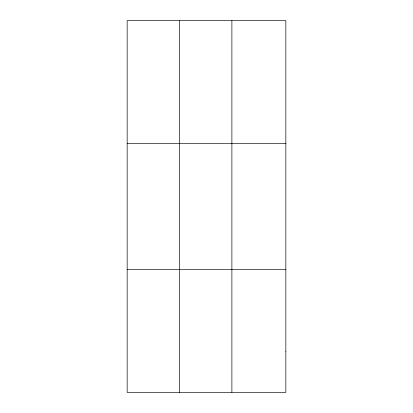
<?xml version="1.0" encoding="UTF-8"?>
<svg xmlns="http://www.w3.org/2000/svg" width="413" height="413" viewBox="0 0 413 413"><rect width="100%" height="100%" fill="white"/><g stroke="black" fill="none" stroke-linecap="round" stroke-linejoin="round"><path stroke-width="0.62" d="M179.526 20.65L179.526 392.35M231.889 20.65L231.889 392.35M127.158 143.311L285.842 143.311M127.158 269.689L285.842 269.689M285.842 351.463L285.842 392.35L127.158 392.35L127.158 20.65L285.842 20.65L285.842 351.463"/></g></svg>
